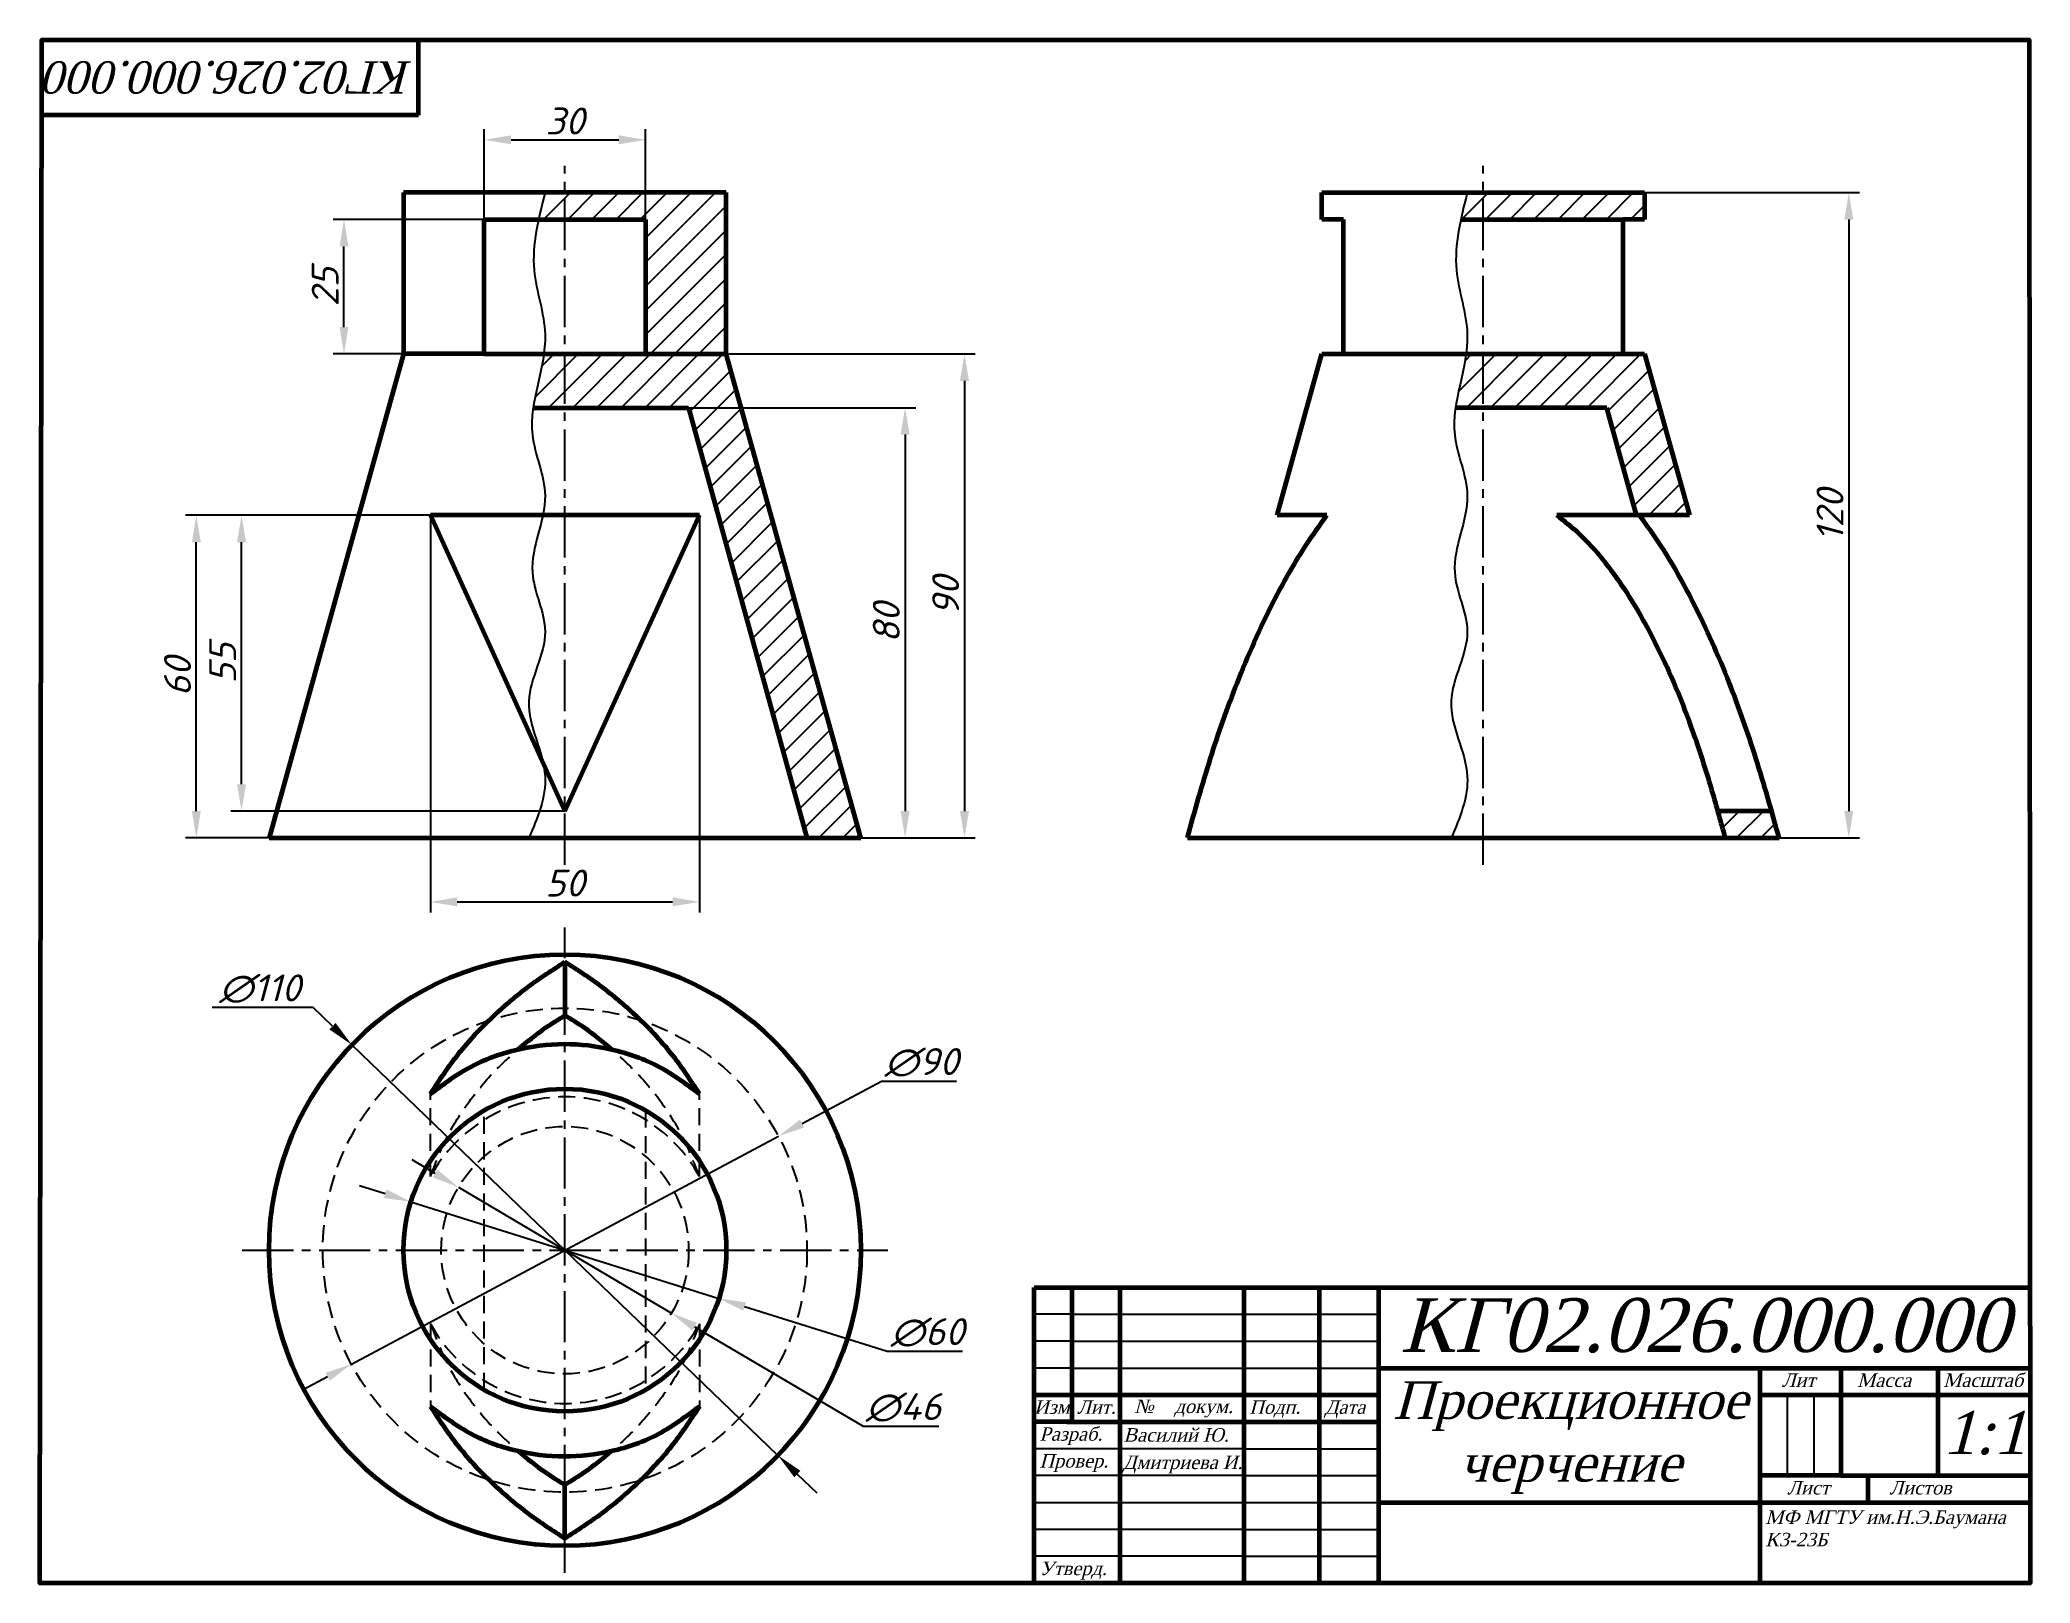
# Paper-space layout 'Лист1' of a CAD drawing. Header units: millimetres. Extents: x 21 to 391, y 5 to 292.
import ezdxf

# ---------------------------------------------------------------- set-up
doc = ezdxf.new("R2010")
doc.units = ezdxf.units.MM
doc.linetypes.add('невидимая', pattern=[9.525, 6.35, -3.175])
doc.linetypes.add('осевая2', pattern=[28.575, 19.05, -3.175, 3.175, -3.175])
for name, color, linetype, lineweight in [('Невидимая', 250, 'невидимая', 25), ('Осевая', 30, 'осевая2', 25), ('Основная', 170, 'Continuous', 60), ('Размеры', 12, 'Continuous', 25), ('Текст', 250, 'Continuous', 15), ('Тонкая', 238, 'Continuous', 25), ('Штриховка', 138, 'Continuous', 25)]:
    doc.layers.add(name, color=color, linetype=linetype, lineweight=lineweight)
doc.styles.add('Надпись', font='times.ttf', dxfattribs={"oblique": 15})
doc.styles.add('Размеры', font='romans.shx', dxfattribs={"oblique": 15, "height": 5})
doc.dimstyles.new('Ландшафт', dxfattribs={"dimtxt": 5, "dimasz": 5, "dimexe": 2, "dimexo": 0, "dimgap": 1, "dimtad": 1, "dimtoh": 1, "dimdec": 1, "dimdsep": 46, "dimtxsty": 'Размеры', "dimcen": 2.5, "dimadec": 0, "dimazin": 0, "dimtfac": 1, "dimtdec": 1, "dimtmove": 0, "dimatfit": 0, "dimfxl": 1, "dimarcsym": 0})

# ---------------------------------------------------------------- blocks, each defined once
blk = doc.blocks.new('*D2')
at = {"layer": 'Defpoints', "color": 0, "transparency": 16777216}
for p in [(79.26, 105.1), (158.46, 28.77)]:
    blk.add_point(p, dxfattribs=at)
at = {"layer": 'Размеры', "color": 0, "lineweight": -2, "transparency": 16777216}
for p, q in [((72.06, 112.04), (53.3, 112.04)), ((75.66, 108.57), (72.06, 112.04)), ((158.46, 28.77), (79.26, 105.1)), ((162.06, 25.3), (165.66, 21.83))]:
    blk.add_line(p, q, dxfattribs=at)
at = {"layer": 'Размеры', "color": 0, "transparency": 16777216}
for points in [[(76.23, 109.17), (75.08, 107.97), (79.26, 105.1)], [(162.64, 25.9), (161.49, 24.7), (158.46, 28.77)]]:
    blk.add_solid(points, dxfattribs=at)
at = {"layer": 'Размеры', "color": 0, "transparency": 16777216, "insert": (62.18, 115.54), "char_height": 5, "attachment_point": 5, "style": 'Размеры'}
blk.add_mtext('∅110', dxfattribs=at)
blk = doc.blocks.new('*D3')
at = {"layer": 'Defpoints', "color": 0, "transparency": 16777216}
for p in [(158.56, 88.13), (79.16, 45.74)]:
    blk.add_point(p, dxfattribs=at)
at = {"layer": 'Размеры', "color": 0, "lineweight": -2, "transparency": 16777216}
for p, q in [((162.97, 90.48), (177.68, 98.34)), ((177.68, 98.34), (191.66, 98.34)), ((79.16, 45.74), (158.56, 88.13)), ((74.75, 43.38), (70.34, 41.03))]:
    blk.add_line(p, q, dxfattribs=at)
at = {"layer": 'Размеры', "color": 0, "transparency": 16777216}
for points in [[(162.57, 91.22), (163.36, 89.75), (158.56, 88.13)], [(74.36, 44.12), (75.15, 42.65), (79.16, 45.74)]]:
    blk.add_solid(points, dxfattribs=at)
at = {"layer": 'Размеры', "color": 0, "transparency": 16777216, "insert": (185.17, 101.84), "char_height": 5, "attachment_point": 5, "style": 'Размеры'}
blk.add_mtext('∅90', dxfattribs=at)
blk = doc.blocks.new('*D4')
at = {"layer": 'Defpoints', "color": 0, "transparency": 16777216}
for p in [(90.24, 75.92), (147.48, 57.95)]:
    blk.add_point(p, dxfattribs=at)
at = {"layer": 'Размеры', "color": 0, "lineweight": -2, "transparency": 16777216}
for p, q in [((85.47, 77.42), (80.7, 78.92)), ((90.24, 75.92), (147.48, 57.95)), ((152.25, 56.45), (178.79, 48.12)), ((178.79, 48.12), (192.77, 48.12))]:
    blk.add_line(p, q, dxfattribs=at)
at = {"layer": 'Размеры', "color": 0, "transparency": 16777216}
for points in [[(85.72, 78.21), (85.22, 76.62), (90.24, 75.92)], [(152.5, 57.24), (152, 55.65), (147.48, 57.95)]]:
    blk.add_solid(points, dxfattribs=at)
at = {"layer": 'Размеры', "color": 0, "transparency": 16777216, "insert": (186.28, 51.62), "char_height": 5, "attachment_point": 5, "style": 'Размеры'}
blk.add_mtext('∅60', dxfattribs=at)
blk = doc.blocks.new('*D5')
at = {"layer": 'Defpoints', "color": 0, "transparency": 16777216}
for p in [(99.06, 78.63), (138.66, 55.23)]:
    blk.add_point(p, dxfattribs=at)
at = {"layer": 'Размеры', "color": 0, "lineweight": -2, "transparency": 16777216}
for p, q in [((94.75, 81.18), (90.45, 83.72)), ((99.06, 78.63), (138.66, 55.23)), ((142.97, 52.69), (174.29, 34.18)), ((174.29, 34.18), (188.35, 34.18))]:
    blk.add_line(p, q, dxfattribs=at)
at = {"layer": 'Размеры', "color": 0, "transparency": 16777216}
for points in [[(95.18, 81.89), (94.33, 80.46), (99.06, 78.63)], [(143.39, 53.41), (142.54, 51.97), (138.66, 55.23)]]:
    blk.add_solid(points, dxfattribs=at)
at = {"layer": 'Размеры', "color": 0, "transparency": 16777216, "insert": (181.82, 37.68), "char_height": 5, "attachment_point": 5, "style": 'Размеры'}
blk.add_mtext('∅46', dxfattribs=at)
blk = doc.blocks.new('*D6')
at = {"layer": 'Defpoints', "color": 0, "transparency": 16777216}
for p in [(319.57, 263.58), (344.57, 143.58), (357.53, 143.58)]:
    blk.add_point(p, dxfattribs=at)
at = {"layer": 'Размеры', "color": 0, "lineweight": -2, "transparency": 16777216}
for p, q in [((319.57, 263.58), (359.53, 263.58)), ((357.53, 258.58), (357.53, 148.58)), ((344.57, 143.58), (359.53, 143.58))]:
    blk.add_line(p, q, dxfattribs=at)
at = {"layer": 'Размеры', "color": 0, "transparency": 16777216}
for points in [[(356.7, 258.58), (358.37, 258.58), (357.53, 263.58)], [(356.7, 148.58), (358.37, 148.58), (357.53, 143.58)]]:
    blk.add_solid(points, dxfattribs=at)
at = {"layer": 'Размеры', "color": 0, "transparency": 16777216, "insert": (354.03, 203.58), "char_height": 5, "attachment_point": 5, "rotation": 90, "style": 'Размеры'}
blk.add_mtext('120', dxfattribs=at)
blk = doc.blocks.new('*D7')
at = {"layer": 'Defpoints', "color": 0, "transparency": 16777216}
for p in [(77.79, 258.58), (103.86, 258.58), (103.86, 233.58)]:
    blk.add_point(p, dxfattribs=at)
at = {"layer": 'Размеры', "color": 0, "lineweight": -2, "transparency": 16777216}
for p, q in [((103.86, 258.58), (75.79, 258.58)), ((77.79, 238.58), (77.79, 253.58)), ((103.86, 233.58), (75.79, 233.58))]:
    blk.add_line(p, q, dxfattribs=at)
at = {"layer": 'Размеры', "color": 0, "transparency": 16777216}
for points in [[(76.96, 253.58), (78.62, 253.58), (77.79, 258.58)], [(76.96, 238.58), (78.62, 238.58), (77.79, 233.58)]]:
    blk.add_solid(points, dxfattribs=at)
at = {"layer": 'Размеры', "color": 0, "transparency": 16777216, "insert": (74.29, 246.08), "char_height": 5, "attachment_point": 5, "rotation": 90, "style": 'Размеры'}
blk.add_mtext('25', dxfattribs=at)
blk = doc.blocks.new('*D8')
at = {"layer": 'Defpoints', "color": 0, "transparency": 16777216}
for p in [(133.86, 273.4), (103.86, 258.58), (133.86, 258.58)]:
    blk.add_point(p, dxfattribs=at)
at = {"layer": 'Размеры', "color": 0, "lineweight": -2, "transparency": 16777216}
for p, q in [((103.86, 258.58), (103.86, 275.4)), ((133.86, 258.58), (133.86, 275.4)), ((108.86, 273.4), (128.86, 273.4))]:
    blk.add_line(p, q, dxfattribs=at)
at = {"layer": 'Размеры', "color": 0, "transparency": 16777216}
for points in [[(108.86, 274.24), (108.86, 272.57), (103.86, 273.4)], [(128.86, 274.24), (128.86, 272.57), (133.86, 273.4)]]:
    blk.add_solid(points, dxfattribs=at)
at = {"layer": 'Размеры', "color": 0, "transparency": 16777216, "insert": (118.86, 276.9), "char_height": 5, "attachment_point": 5, "style": 'Размеры'}
blk.add_mtext('30', dxfattribs=at)
blk = doc.blocks.new('*D9')
at = {"layer": 'Defpoints', "color": 0, "transparency": 16777216}
for p in [(58.74, 203.58), (93.86, 203.58), (118.86, 148.58)]:
    blk.add_point(p, dxfattribs=at)
at = {"layer": 'Размеры', "color": 0, "lineweight": -2, "transparency": 16777216}
for p, q in [((93.86, 203.58), (56.74, 203.58)), ((58.74, 153.58), (58.74, 198.58)), ((118.86, 148.58), (56.74, 148.58))]:
    blk.add_line(p, q, dxfattribs=at)
at = {"layer": 'Размеры', "color": 0, "transparency": 16777216}
for points in [[(57.91, 198.58), (59.58, 198.58), (58.74, 203.58)], [(57.91, 153.58), (59.58, 153.58), (58.74, 148.58)]]:
    blk.add_solid(points, dxfattribs=at)
at = {"layer": 'Размеры', "color": 0, "transparency": 16777216, "insert": (55.24, 176.08), "char_height": 5, "attachment_point": 5, "rotation": 90, "style": 'Размеры'}
blk.add_mtext('55', dxfattribs=at)
blk = doc.blocks.new('*D10')
at = {"layer": 'Defpoints', "color": 0, "transparency": 16777216}
for p in [(50.34, 203.58), (93.86, 203.58), (63.86, 143.58)]:
    blk.add_point(p, dxfattribs=at)
at = {"layer": 'Размеры', "color": 0, "lineweight": -2, "transparency": 16777216}
for p, q in [((93.86, 203.58), (48.34, 203.58)), ((50.34, 148.58), (50.34, 198.58)), ((63.86, 143.58), (48.34, 143.58))]:
    blk.add_line(p, q, dxfattribs=at)
at = {"layer": 'Размеры', "color": 0, "transparency": 16777216}
for points in [[(49.51, 198.58), (51.18, 198.58), (50.34, 203.58)], [(49.51, 148.58), (51.18, 148.58), (50.34, 143.58)]]:
    blk.add_solid(points, dxfattribs=at)
at = {"layer": 'Размеры', "color": 0, "transparency": 16777216, "insert": (46.84, 173.58), "char_height": 5, "attachment_point": 5, "rotation": 90, "style": 'Размеры'}
blk.add_mtext('60', dxfattribs=at)
blk = doc.blocks.new('*D11')
at = {"layer": 'Defpoints', "color": 0, "transparency": 16777216}
for p in [(93.86, 203.58), (143.86, 203.58), (143.86, 131.69)]:
    blk.add_point(p, dxfattribs=at)
at = {"layer": 'Размеры', "color": 0, "lineweight": -2, "transparency": 16777216}
for p, q in [((93.86, 203.58), (93.86, 129.69)), ((143.86, 203.58), (143.86, 129.69)), ((98.86, 131.69), (138.86, 131.69))]:
    blk.add_line(p, q, dxfattribs=at)
at = {"layer": 'Размеры', "color": 0, "transparency": 16777216}
for points in [[(98.86, 132.53), (98.86, 130.86), (93.86, 131.69)], [(138.86, 132.53), (138.86, 130.86), (143.86, 131.69)]]:
    blk.add_solid(points, dxfattribs=at)
at = {"layer": 'Размеры', "color": 0, "transparency": 16777216, "insert": (118.86, 135.19), "char_height": 5, "attachment_point": 5, "style": 'Размеры'}
blk.add_mtext('50', dxfattribs=at)
blk = doc.blocks.new('*D12')
at = {"layer": 'Defpoints', "color": 0, "transparency": 16777216}
for p in [(141.86, 223.58), (163.86, 143.58), (182.1, 143.58)]:
    blk.add_point(p, dxfattribs=at)
at = {"layer": 'Размеры', "color": 0, "lineweight": -2, "transparency": 16777216}
for p, q in [((141.86, 223.58), (184.1, 223.58)), ((182.1, 218.58), (182.1, 148.58)), ((163.86, 143.58), (184.1, 143.58))]:
    blk.add_line(p, q, dxfattribs=at)
at = {"layer": 'Размеры', "color": 0, "transparency": 16777216}
for points in [[(181.26, 218.58), (182.93, 218.58), (182.1, 223.58)], [(181.26, 148.58), (182.93, 148.58), (182.1, 143.58)]]:
    blk.add_solid(points, dxfattribs=at)
at = {"layer": 'Размеры', "color": 0, "transparency": 16777216, "insert": (178.6, 183.58), "char_height": 5, "attachment_point": 5, "rotation": 90, "style": 'Размеры'}
blk.add_mtext('80', dxfattribs=at)
blk = doc.blocks.new('*D13')
at = {"layer": 'Defpoints', "color": 0, "transparency": 16777216}
for p in [(148.86, 233.58), (163.86, 143.58), (193.13, 143.58)]:
    blk.add_point(p, dxfattribs=at)
at = {"layer": 'Размеры', "color": 0, "lineweight": -2, "transparency": 16777216}
for p, q in [((148.86, 233.58), (195.13, 233.58)), ((193.13, 228.58), (193.13, 148.58)), ((163.86, 143.58), (195.13, 143.58))]:
    blk.add_line(p, q, dxfattribs=at)
at = {"layer": 'Размеры', "color": 0, "transparency": 16777216}
for points in [[(192.3, 228.58), (193.97, 228.58), (193.13, 233.58)], [(192.3, 148.58), (193.97, 148.58), (193.13, 143.58)]]:
    blk.add_solid(points, dxfattribs=at)
at = {"layer": 'Размеры', "color": 0, "transparency": 16777216, "insert": (189.63, 188.58), "char_height": 5, "attachment_point": 5, "rotation": 90, "style": 'Размеры'}
blk.add_mtext('90', dxfattribs=at)

psp = doc.layouts.new('Лист1')

# ---------------------------------------------------------------- hatches: boundary and pattern name
at = {"layer": 'Штриховка'}
h = psp.add_hatch(dxfattribs=at)
h.set_pattern_fill('ANSI31', color=256)
edge = h.paths.add_edge_path()
edge.add_line((148.86, 263.58), (115.17, 263.58))
edge.add_spline(control_points=[(115.17, 263.58), (114.74, 261.91), (114.31, 260.24), (113.95, 258.58)], knot_values=[0, 0, 0, 0, 5.040559, 5.040559, 5.040559, 5.040559], degree=3, periodic=0)
edge.add_line((113.95, 258.58), (133.86, 258.58))
edge.add_line((133.86, 258.58), (133.86, 233.58))
edge.add_line((133.86, 233.58), (148.86, 233.58))
edge.add_line((148.86, 233.58), (148.86, 263.58))
h = psp.add_hatch(dxfattribs=at)
h.set_pattern_fill('ANSI31', color=256)
edge = h.paths.add_edge_path()
edge.add_line((319.57, 233.58), (286.39, 233.58))
edge.add_spline(control_points=[(286.39, 233.58), (285.93, 230.25), (284.9, 226.9), (284.42, 223.58)], knot_values=[30.340566, 30.340566, 30.340566, 30.340566, 40.398937, 40.398937, 40.398937, 40.398937], degree=3, periodic=0)
edge.add_line((284.42, 223.58), (312.57, 223.58))
edge.add_line((312.57, 223.58), (318.07, 203.58))
edge.add_line((318.07, 203.58), (318.63, 203.58))
edge.add_line((318.63, 203.58), (327.9, 203.58))
edge.add_line((327.9, 203.58), (319.57, 233.58))
edge = h.paths.add_edge_path()
edge.add_line((319.57, 263.58), (286.61, 263.58))
edge.add_spline(control_points=[(286.61, 263.58), (286.19, 261.91), (285.76, 260.24), (285.4, 258.58)], knot_values=[0, 0, 0, 0, 5.040559, 5.040559, 5.040559, 5.040559], degree=3, periodic=0)
edge.add_line((285.4, 258.58), (315.55, 258.58))
edge.add_line((315.55, 258.58), (319.57, 258.58))
edge.add_line((319.57, 258.58), (319.57, 263.58))
edge = h.paths.add_edge_path()
edge.add_line((343.17, 148.58), (333.2, 148.58))
edge.add_spline(control_points=[(333.2, 148.58), (333.66, 146.91), (334.12, 145.25), (334.57, 143.58)], knot_values=[0, 0, 0, 0, 5.184134, 5.184134, 5.184134, 5.184134], degree=3, periodic=0)
edge.add_line((334.57, 143.58), (344.57, 143.58))
edge.add_spline(control_points=[(344.57, 143.58), (344.1, 145.25), (343.64, 146.91), (343.17, 148.58)], knot_values=[0, 0, 0, 0, 5.191521, 5.191521, 5.191521, 5.191521], degree=3, periodic=0)
h = psp.add_hatch(dxfattribs=at)
h.set_pattern_fill('ANSI31', color=256)
edge = h.paths.add_edge_path()
edge.add_spline(control_points=[(114.94, 233.58), (114.48, 230.25), (113.45, 226.9), (112.97, 223.58)], knot_values=[30.340567, 30.340567, 30.340567, 30.340567, 40.398937, 40.398937, 40.398937, 40.398937], degree=3, periodic=0)
edge.add_line((112.97, 223.58), (141.86, 223.58))
edge.add_line((141.86, 223.58), (163.86, 143.58))
edge.add_line((163.86, 143.58), (173.86, 143.58))
edge.add_line((173.86, 143.58), (148.86, 233.58))
edge.add_line((148.86, 233.58), (114.94, 233.58))

# ---------------------------------------------------------------- linework, layer by layer
at = {"layer": 'Невидимая', "ltscale": 0.5}
for p, q in [((93.86, 80.62), (93.86, 95.99)), ((103.86, 40.95), (103.86, 92.91)), ((133.86, 92.91), (133.86, 40.95)), ((143.86, 80.62), (143.86, 95.99)), ((93.86, 53.25), (93.86, 37.87)), ((143.86, 53.25), (143.86, 37.87))]:
    psp.add_line(p, q, dxfattribs=at)
for radius in [45, 23]:
    psp.add_circle((118.86, 66.93), radius, dxfattribs=at)
for start, end in [(28.6944, 151.3056), (208.6944, 331.3056)]:
    psp.add_arc((118.86, 66.93), 28.5, start, end, dxfattribs=at)
for points in [[(93.86, 80.62), (97.12, 88.29), (101.39, 94.99), (106.29, 100.69), (110.11, 104.26)], [(143.86, 80.62), (140.6, 88.29), (136.33, 94.99), (131.43, 100.69), (127.61, 104.26)], [(93.86, 53.25), (97.12, 45.57), (101.39, 38.88), (106.29, 33.17), (110.11, 29.61)], [(143.86, 53.25), (140.6, 45.57), (136.33, 38.88), (131.43, 33.17), (127.61, 29.61)]]:
    psp.add_spline(points, degree=3, dxfattribs=at)
at = {"layer": 'Осевая', "ltscale": 0.5}
for p, q in [((118.86, 138.58), (118.86, 268.58)), ((289.57, 138.58), (289.57, 268.58)), ((118.86, 6.93), (118.86, 126.93)), ((58.86, 66.93), (178.86, 66.93))]:
    psp.add_line(p, q, dxfattribs=at)
at = {"layer": 'Осевая'}
for p, q in [((341.07, 40), (346.07, 40)), ((346.07, 25), (351.07, 25))]:
    psp.add_line(p, q, dxfattribs=at)
at = {"layer": 'Основная', "linetype": 'ByBlock', "lineweight": 60}
for q in [(91.64, 292), (21.62, 278)]:
    psp.add_line((91.64, 278), q, dxfattribs=at)
at = {"layer": 'Основная'}
for p, q in [((148.86, 263.58), (88.86, 263.58)), ((88.86, 263.58), (88.86, 233.58)), ((148.86, 233.58), (148.86, 263.58)), ((259.57, 258.58), (259.57, 263.58)), ((259.57, 263.58), (319.57, 263.58)), ((319.57, 263.58), (319.57, 258.58)), ((103.86, 233.58), (103.86, 258.58)), ((103.86, 258.58), (133.86, 258.58)), ((133.86, 258.58), (133.86, 233.58)), ((263.59, 258.58), (259.57, 258.58)), ((263.59, 233.58), (263.59, 258.58)), ((285.4, 258.58), (315.55, 258.58)), ((319.57, 258.58), (315.55, 258.58)), ((315.55, 258.58), (315.55, 233.58)), ((88.86, 233.58), (63.86, 143.58)), ((103.86, 233.58), (88.86, 233.58)), ((103.86, 233.58), (148.86, 233.58)), ((173.86, 143.58), (148.86, 233.58)), ((251.24, 203.58), (259.57, 233.58)), ((259.57, 233.58), (319.57, 233.58)), ((319.57, 233.58), (327.9, 203.58)), ((112.97, 223.58), (141.86, 223.58)), ((141.86, 223.58), (163.86, 143.58)), ((312.57, 223.58), (284.42, 223.58)), ((318.07, 203.58), (312.57, 223.58)), ((93.86, 203.58), (118.86, 148.58)), ((143.86, 203.58), (93.86, 203.58)), ((118.86, 148.58), (143.86, 203.58)), ((260.51, 203.58), (251.24, 203.58)), ((318.63, 203.58), (303.25, 203.58)), ((327.9, 203.58), (318.63, 203.58)), ((343.18, 148.58), (333.19, 148.58)), ((63.86, 143.58), (173.86, 143.58)), ((234.57, 143.58), (344.57, 143.58)), ((118.86, 120.54), (118.86, 110.56)), ((118.86, 13.32), (118.86, 23.31))]:
    psp.add_line(p, q, dxfattribs=at)
at = {"layer": 'Основная', "linetype": 'ByBlock', "lineweight": 25}
for p, q in [((346.07, 40), (346.07, 25)), ((351.07, 25), (351.07, 40))]:
    psp.add_line(p, q, dxfattribs=at)
at = {"layer": 'Основная'}
for radius in [55, 30]:
    psp.add_circle((118.86, 66.93), radius, dxfattribs=at)
for points in [[(234.57, 143.58), (238.89, 158.43), (243.81, 172.33), (250.58, 187.47), (256.43, 197.71), (260.51, 203.58)], [(334.57, 143.58), (332.09, 152.45), (329.25, 161.39), (326.47, 168.88), (323.32, 176.25), (319.8, 183.25), (315.76, 189.95), (311.81, 195.34), (307.45, 200.08), (303.25, 203.58)], [(344.57, 143.58), (340.25, 158.43), (335.33, 172.33), (328.56, 187.47), (322.71, 197.71), (318.63, 203.58)], [(93.86, 95.99), (99.09, 103.46), (105.7, 110.56), (112.11, 115.96), (118.86, 120.54)], [(143.86, 95.99), (138.63, 103.46), (132.02, 110.56), (125.61, 115.96), (118.86, 120.54)], [(110.11, 104.26), (115.21, 108.25), (118.86, 110.56)], [(127.61, 104.26), (122.5, 108.25), (118.86, 110.56)], [(93.86, 95.99), (101.47, 101.1), (109.6, 104.13), (118.75, 105.27), (127.53, 104.27), (136.35, 101.05), (143.86, 95.99)], [(93.86, 37.87), (99.09, 30.41), (105.7, 23.3), (112.11, 17.91), (118.86, 13.32)], [(93.86, 37.87), (101.47, 32.77), (109.6, 29.73), (118.75, 28.6), (127.53, 29.59), (136.35, 32.82), (143.86, 37.87)], [(143.86, 37.87), (138.63, 30.41), (132.02, 23.3), (125.61, 17.91), (118.86, 13.32)], [(110.11, 29.61), (115.21, 25.62), (118.86, 23.31)], [(127.61, 29.61), (122.5, 25.62), (118.86, 23.31)]]:
    psp.add_spline(points, degree=3, dxfattribs=at)
at = {"layer": 'Текст', "color": 5, "linetype": 'ByBlock', "lineweight": 60}
for p, q in [((206.07, 60), (391.07, 60)), ((270.07, 45), (391.07, 45)), ((341.07, 5), (341.07, 45)), ((341.07, 40), (356.07, 40)), ((356.07, 40), (391.07, 40)), ((361.07, 25), (361.07, 20)), ((270.07, 20), (391.07, 20))]:
    psp.add_line(p, q, dxfattribs=at)
at = {"layer": 'Текст', "color": 5, "linetype": 'ByBlock', "lineweight": 25}
for p, q in [((213.07, 55), (206.07, 55)), ((213.07, 55), (222.07, 55)), ((222.07, 55), (245.07, 55)), ((245.07, 55), (259.07, 55)), ((259.07, 55), (270.07, 55)), ((213.07, 50), (206.07, 50)), ((213.07, 50), (222.07, 50)), ((222.07, 50), (245.07, 50)), ((245.07, 50), (270.07, 50)), ((213.07, 45), (206.07, 45)), ((213.07, 45), (222.07, 45)), ((222.07, 45), (245.07, 45)), ((245.07, 45), (270.07, 45)), ((245.07, 30), (206.07, 30)), ((245.07, 30), (270.07, 30)), ((245.07, 25), (206.07, 25)), ((245.07, 25), (270.07, 25)), ((245.07, 15), (206.07, 15)), ((245.07, 15), (270.07, 15)), ((245.07, 10), (206.07, 10)), ((245.07, 10), (270.07, 10))]:
    psp.add_line(p, q, dxfattribs=at)
at = {"layer": 'Текст', "color": 5, "linetype": 'ByBlock', "lineweight": 60}
for points in [[(206.07, 5), (21.24, 5), (21.64, 292), (207.24, 292)], [(207.24, 292), (391.07, 292), (391.24, 5), (206.07, 5), (206.07, 60)], [(213.07, 60), (213.07, 35), (206.07, 35)], [(222.07, 5), (222.07, 35), (222.07, 60)], [(245.07, 60), (245.07, 55), (245.07, 5)], [(259.07, 60), (259.07, 55), (259.07, 5)], [(270.07, 60), (270.07, 55), (270.07, 5)], [(356.07, 45), (356.07, 25), (341.07, 25)], [(374.07, 45), (374.07, 40), (374.07, 25)], [(206.07, 40), (213.07, 40), (222.07, 40), (245.07, 40), (270.07, 40)], [(212.07, 35), (222.07, 35), (245.07, 35), (270.07, 35)], [(356.07, 25), (361.07, 25), (391.07, 25)]]:
    psp.add_lwpolyline(points, dxfattribs=at)
at = {"layer": 'Текст', "color": 5, "linetype": 'ByBlock', "lineweight": 25}
psp.add_lwpolyline([(206.07, 20), (245.07, 20), (270.04, 20)], dxfattribs=at)
at = {"layer": 'Тонкая'}
for points in [[(115.17, 263.58), (113.14, 249.17), (115.17, 237.2), (112.81, 218.57), (115.17, 207.25), (112.81, 192.95), (115.17, 181.97), (112.14, 169), (115.17, 155.03), (112.17, 143.58)], [(286.61, 263.58), (284.59, 249.17), (286.61, 237.2), (284.26, 218.57), (286.61, 207.25), (284.26, 192.95), (286.61, 181.97), (283.59, 169), (286.61, 155.03), (283.62, 143.58)]]:
    psp.add_spline(points, degree=3, dxfattribs=at)

# ---------------------------------------------------------------- texts
at = {"layer": 'Основная', "linetype": 'ByBlock', "lineweight": 60, "insert": (56.55, 282), "char_height": 6, "attachment_point": 2, "rotation": 180, "style": 'Надпись'}
psp.add_mtext_dynamic_manual_height_columns('{\\C256;\\c0;КГ02.026.000.000}', width=68, gutter_width=12.5, heights=[0], dxfattribs=at)
at = {"layer": 'Основная', "linetype": 'ByBlock', "lineweight": 60, "attachment_point": 2, "style": 'Надпись'}
for s, width, insert, char_height in [('{\\C256;\\c0;КГ02.026.000.000}', 119, (330.74, 58), 10), ('{\\C256;\\c0;1:1}', 15, (382.74, 37), 8)]:
    psp.add_mtext_dynamic_manual_height_columns(s, width=width, gutter_width=12.5, heights=[0], dxfattribs=dict(at, insert=insert, char_height=char_height))
at = {"layer": 'Основная', "linetype": 'ByBlock', "lineweight": 25, "style": 'Надпись'}
for s, width, heights, insert, char_height, attachment_point in [('{\\C256;\\c0;Проекционное\\Pчерчение}', 66.2282, [0], (305.77, 32.09), 7, 5), ('\\pxi-3,l4,t4;{\\C256;\\c0;№^Iдокум.}', 23, [0], (222.18, 39.14), 2.5, 1), ('{\\C256;\\c0;Василий Ю.}', 23, [0], (222.7, 33.83), 2.5, 1), ('{\\C256;\\c0;Дмитриева И.}', 23, [0], (222.53, 28.73), 2.5, 1), ('{\\C256;\\c0;МФ МГТУ им.Н.Э.Баумана\\PК3-23Б}', 50, [7.2], (341.99, 18.53), 2.5, 1)]:
    psp.add_mtext_dynamic_manual_height_columns(s, width=width, gutter_width=50, heights=heights, dxfattribs=dict(at, insert=insert, char_height=char_height, attachment_point=attachment_point))
at = {"layer": 'Текст', "linetype": 'ByBlock', "char_height": 2.5, "attachment_point": 1, "style": 'Надпись'}
for s, width, insert in [('Лит', 7, (345.07, 44)), ('Масса', 12, (359.07, 44)), ('Масштаб', 15, (375.07, 44)), ('Изм', 6.941, (206.07, 39)), ('Лит.', 7, (214.07, 39)), ('Подп.', 12, (246.07, 39)), ('Дата', 9, (260.07, 39)), ('Разраб.', 14, (207.07, 34)), ('Провер.', 14, (207.07, 29)), ('Лист', 10, (346.07, 24)), ('Листов', 11, (365.07, 24)), ('Утверд.', 14, (207.07, 9))]:
    psp.add_mtext_dynamic_manual_height_columns(s, width=width, gutter_width=12.5, heights=[0], dxfattribs=dict(at, insert=insert))

# ---------------------------------------------------------------- dimensions: what is measured, and where the dimension line sits
at = {"layer": 'Размеры'}
dim = psp.add_linear_dim(base=(133.86, 273.4), p1=(103.86, 258.58), p2=(133.86, 258.58), dimstyle='Ландшафт', dxfattribs=at)
dim.commit()
dim.dimension.update_dxf_attribs({"geometry": '*D8', "text_midpoint": (118.86, 276.9)})
for base, p1, p2, picture, middle in [((357.53, 143.58), (319.57, 263.58), (344.57, 143.58), '*D6', (354.03, 203.58)), ((77.79, 258.58), (103.86, 233.58), (103.86, 258.58), '*D7', (74.29, 246.08)), ((182.1, 143.58), (141.86, 223.58), (163.86, 143.58), '*D12', (178.6, 183.58)), ((50.34, 203.58), (63.86, 143.58), (93.86, 203.58), '*D10', (46.84, 173.58)), ((58.74, 203.58), (118.86, 148.58), (93.86, 203.58), '*D9', (55.24, 176.08))]:
    dim = psp.add_linear_dim(base=base, p1=p1, p2=p2, angle=90, dimstyle='Ландшафт', dxfattribs=at)
    dim.commit()
    dim.dimension.update_dxf_attribs({"geometry": picture, "text_midpoint": middle})
dim = psp.add_linear_dim(base=(193.13, 143.58), p1=(148.86, 233.58), p2=(163.86, 143.58), angle=90, dimstyle='Ландшафт', dxfattribs=at)
dim.commit()
dim.dimension.update_dxf_attribs({"geometry": '*D13', "text_midpoint": (193.13, 188.58), "dimtype": 160})
dim = psp.add_linear_dim(base=(143.86, 131.69), p1=(93.86, 203.58), p2=(143.86, 203.58), dimstyle='Ландшафт', dxfattribs=at)
dim.commit()
dim.dimension.update_dxf_attribs({"geometry": '*D11', "text_midpoint": (118.86, 131.69), "dimtype": 160})
for p1, p2, picture, middle in [((158.46, 28.77), (79.26, 105.1), '*D2', (62.18, 112.04)), ((79.16, 45.74), (158.56, 88.13), '*D3', (185.17, 98.34)), ((99.06, 78.63), (138.66, 55.23), '*D5', (181.82, 34.18)), ((90.24, 75.92), (147.48, 57.95), '*D4', (186.28, 48.12))]:
    dim = psp.add_diameter_dim_2p(p1=p1, p2=p2, dimstyle='Ландшафт', dxfattribs=at)
    dim.commit()
    dim.dimension.update_dxf_attribs({"geometry": picture, "text_midpoint": middle, "dimtype": 163})

doc.saveas('drawing.dxf')
